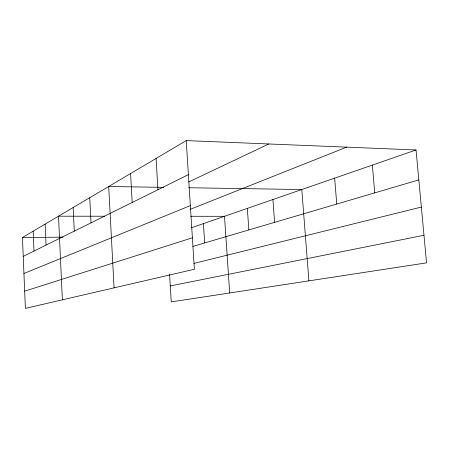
<?xml version="1.0" encoding="UTF-8"?>
<svg xmlns="http://www.w3.org/2000/svg" width="449" height="449" viewBox="0 0 449 449"><rect width="100%" height="100%" fill="white"/><g stroke="black" fill="none" stroke-linecap="round" stroke-linejoin="round"><path stroke-width="0.67" d="M186.234 140.61L194.378 269.265L25.385 308.39L22.45 237.538L186.234 140.61L416.038 149.966L426.55 262.861L171.237 301.913L169.576 274.288M23.23 256.39L188.389 174.661M188.726 181.963L268.805 143.972M23.937 273.475L190.348 205.625M190.107 209.397L346.645 147.137M191.644 227.682L416.038 149.966M24.673 291.154L192.385 237.79M192.834 246.422L418.822 179.892M193.906 263.406L421.353 207.073M170.278 285.918L423.979 235.282M22.45 237.538L62.983 237.139M104.639 216.227L58.505 216.199L62.372 299.825M190.752 216.278L224.5 216.3L229.686 292.973M163.655 187.356L108.709 186.487L114.068 287.86M188.72 187.749L301.795 189.534L308.906 280.855M372.333 165.103L374.758 192.862M334.64 178.158L336.767 204.048M272.919 199.53L274.603 222.35M247.332 208.392L248.853 229.933M203.419 223.602L204.677 242.937M156.089 158.446L157.941 189.725M130.58 173.544L132.191 202.471M89.744 197.712L91.012 222.85M73.153 207.528L74.287 231.123M45.119 224.124L46.051 245.098M33.17 231.19L34.023 251.053"/></g></svg>
